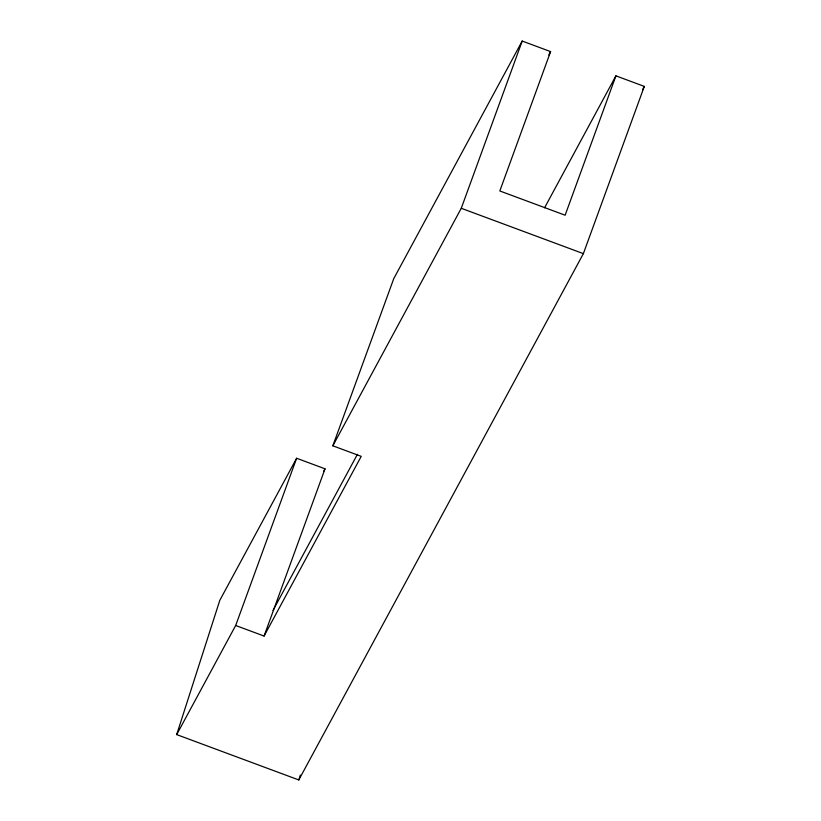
<?xml version="1.0" encoding="UTF-8"?>
<svg xmlns="http://www.w3.org/2000/svg" width="821" height="821" viewBox="0 0 821 821"><rect width="100%" height="100%" fill="white"/><g stroke="black" fill="none" stroke-linecap="round" stroke-linejoin="round"><path stroke-width="1.23" d="M176.689 734.6L219.802 600.346L296.627 458.262L325.024 468.812L264.075 636.049L235.678 625.499L176.689 734.6L298.793 779.95L583.372 253.638L644.311 86.4L615.914 75.85L544.58 207.785M298.793 779.95L300.363 775.065M235.678 625.499L296.627 458.262M264.075 636.049L361.23 456.353L332.844 445.813L393.782 278.576L522.207 41.05L550.604 51.6L499.815 190.965L565.125 215.215L615.914 75.85M332.844 445.813L461.269 208.288L522.207 41.05M323.802 471.059L325.024 468.812M548.777 54.976L550.604 51.6M273.013 610.424L357.422 454.311M642.484 89.776L644.311 86.4M461.269 208.288L583.372 253.638"/></g></svg>
